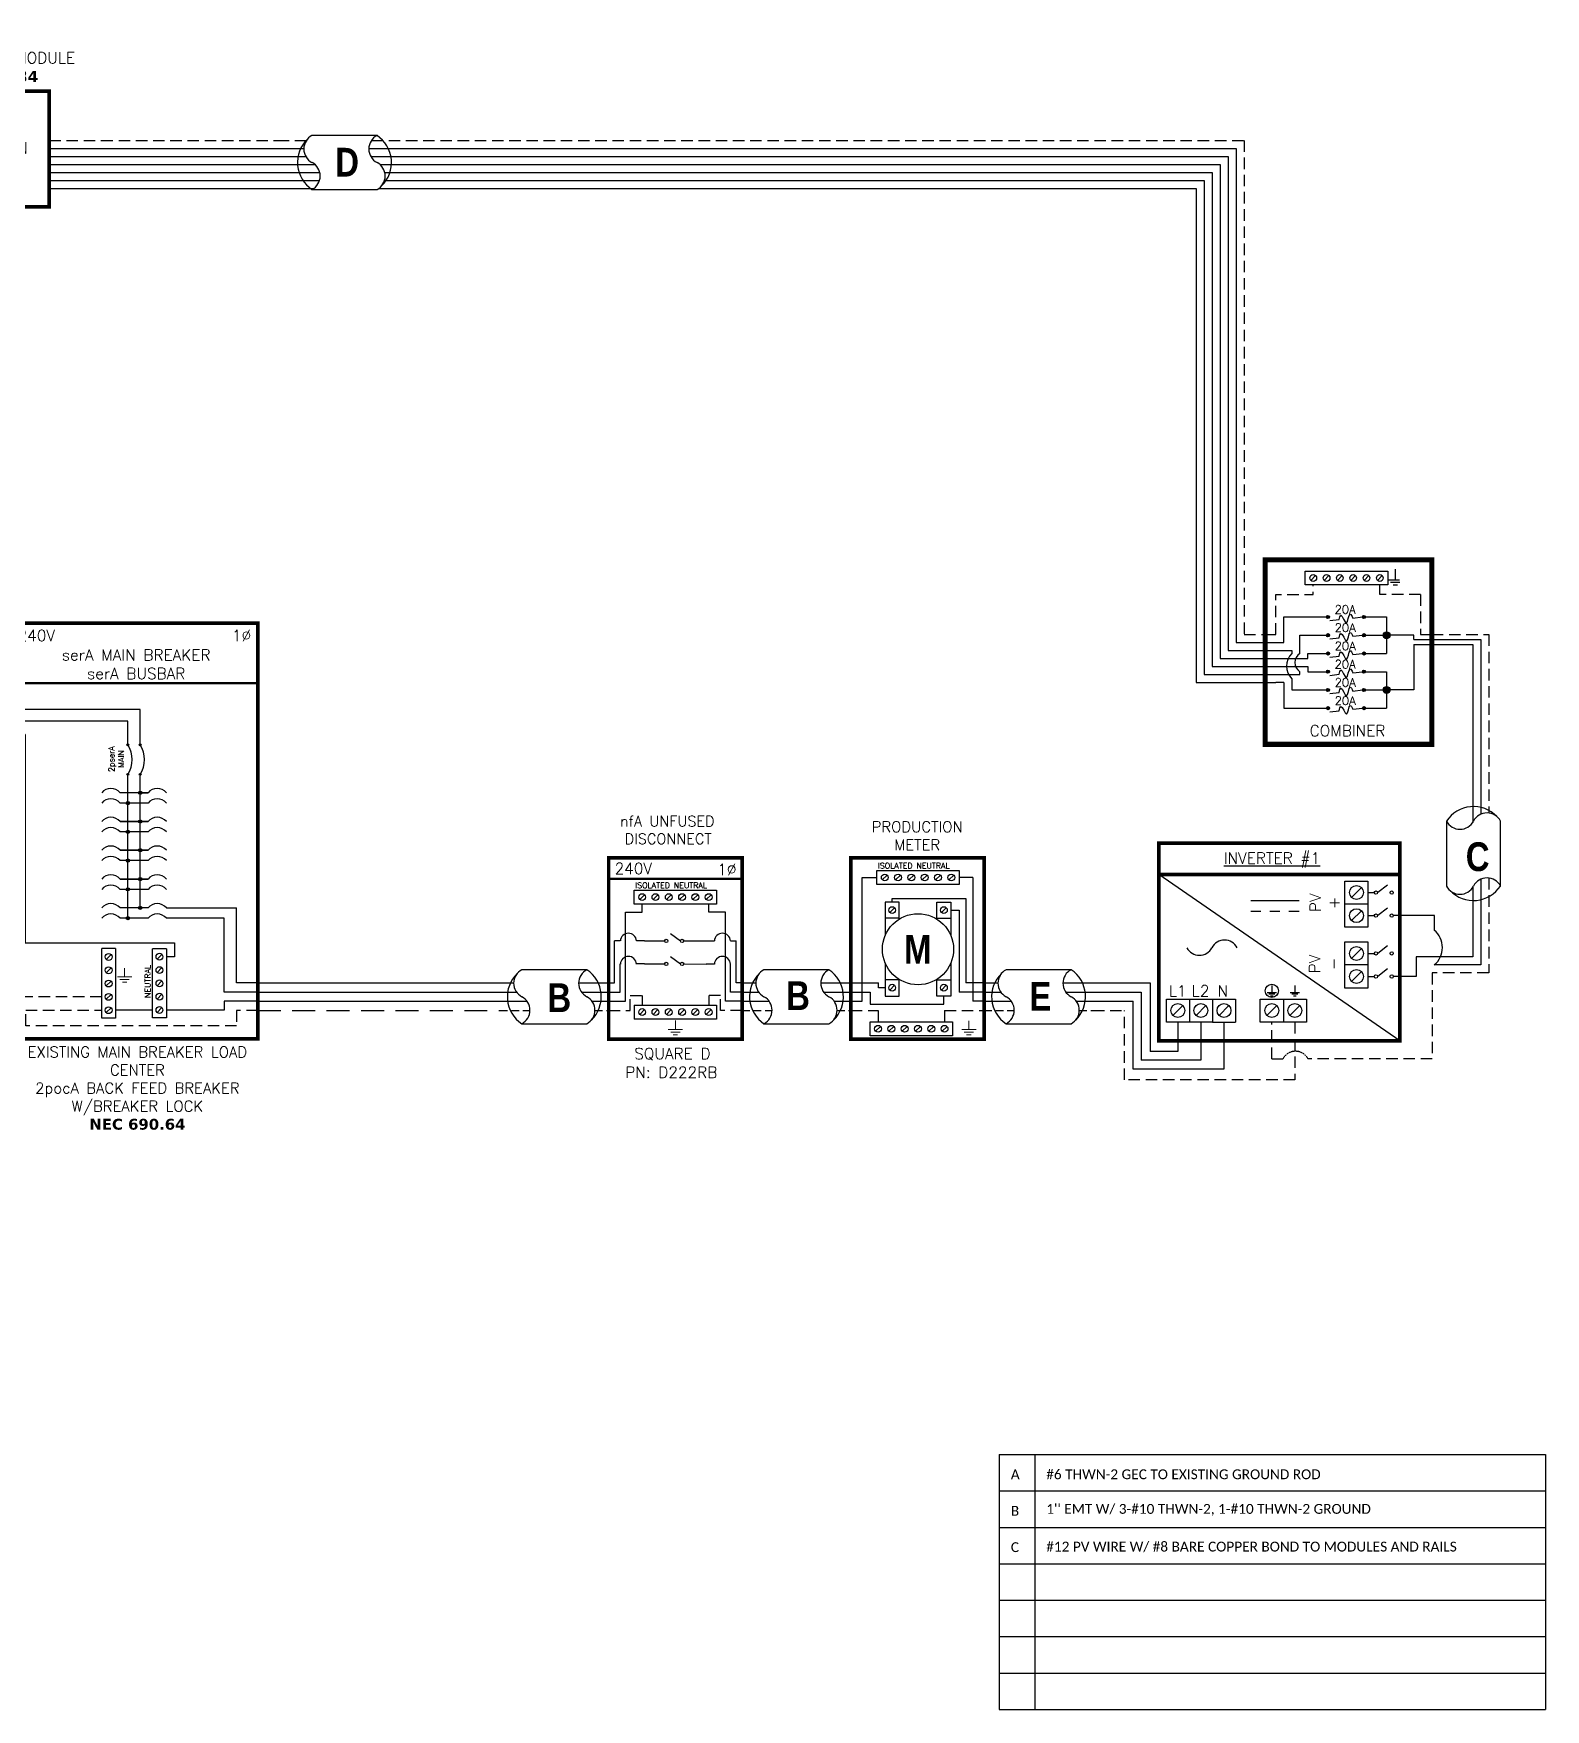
# Model space of a CAD drawing. Header units: feet. Extents: x 19665 to 20434, y 14556 to 15104.
# Drawn here: x 19940 to 20434, y 14556 to 15104 of the extents above; entities that cross this region are included whole.
import ezdxf

# ---------------------------------------------------------------- set-up
doc = ezdxf.new("R2010")
doc.units = ezdxf.units.FT
doc.header["$MEASUREMENT"] = 0
doc.linetypes.add('DASHED', pattern=[0.75, 0.5, -0.25])
doc.linetypes.add('HIDDEN', pattern=[0.375, 0.25, -0.125])
doc.layers.add('TEXT', color=7, linetype='Continuous')
doc.layers.add('Z - TITLEBLOCK TXT', color=7, linetype='Continuous')
doc.styles.add('ONE LINE TXT', font='techb___.ttf')
doc.styles.get("Standard").update_dxf_attribs({"font": 'simplex.shx'})

# ---------------------------------------------------------------- blocks, each defined once
blk = doc.blocks.new('3stringCombiner')
at = {"linetype": 'Continuous'}
h = blk.add_hatch(color=7, dxfattribs=at)
h.dxf.hatch_style = 1
edge = h.paths.add_edge_path()
edge.add_arc((20.51, 41.65), 0.513, 0, 360)
h = blk.add_hatch(color=7, dxfattribs=at)
h.dxf.hatch_style = 1
edge = h.paths.add_edge_path()
edge.add_arc((32.29, 41.65), 0.513, 0, 360)
h = blk.add_hatch(color=7, dxfattribs=at)
h.dxf.hatch_style = 1
edge = h.paths.add_edge_path()
edge.add_arc((20.51, 35.69), 0.513, 0, 360)
h = blk.add_hatch(color=7, dxfattribs=at)
h.dxf.hatch_style = 1
edge = h.paths.add_edge_path()
edge.add_arc((32.29, 35.69), 0.513, 0, 360)
h = blk.add_hatch(color=254, dxfattribs=at)
h.dxf.hatch_style = 1
edge = h.paths.add_edge_path()
edge.add_arc((39.7, 35.69), 1.11, 0, 360)
h = blk.add_hatch(color=7, dxfattribs=at)
h.dxf.hatch_style = 1
edge = h.paths.add_edge_path()
edge.add_arc((20.51, 29.73), 0.513, 0, 360)
h = blk.add_hatch(color=7, dxfattribs=at)
h.dxf.hatch_style = 1
edge = h.paths.add_edge_path()
edge.add_arc((32.29, 29.73), 0.513, 0, 360)
h = blk.add_hatch(color=253, dxfattribs=at)
h.dxf.hatch_style = 1
edge = h.paths.add_edge_path()
edge.add_arc((20.51, 23.77), 0.513, 0, 360)
h = blk.add_hatch(color=253, dxfattribs=at)
h.dxf.hatch_style = 1
edge = h.paths.add_edge_path()
edge.add_arc((32.29, 23.77), 0.513, 0, 360)
h = blk.add_hatch(color=253, dxfattribs=at)
h.dxf.hatch_style = 1
edge = h.paths.add_edge_path()
edge.add_arc((20.51, 17.8), 0.513, 0, 360)
h = blk.add_hatch(color=253, dxfattribs=at)
h.dxf.hatch_style = 1
edge = h.paths.add_edge_path()
edge.add_arc((32.29, 17.8), 0.513, 0, 360)
h = blk.add_hatch(color=254, dxfattribs=at)
h.dxf.hatch_style = 1
edge = h.paths.add_edge_path()
edge.add_arc((39.7, 17.8), 1.11, 0, 360)
h = blk.add_hatch(color=253, dxfattribs=at)
h.dxf.hatch_style = 1
edge = h.paths.add_edge_path()
edge.add_arc((20.51, 11.84), 0.513, 0, 360)
h = blk.add_hatch(color=253, dxfattribs=at)
h.dxf.hatch_style = 1
edge = h.paths.add_edge_path()
edge.add_arc((32.29, 11.84), 0.513, 0, 360)
at = {"color": 1, "linetype": 'Continuous'}
for p, q in [((13.11, 52.12), (13.11, 56.66)), ((13.11, 56.66), (40.06, 56.66)), ((40.06, 56.66), (40.06, 52.12)), ((40.06, 52.12), (13.11, 52.12)), ((21.11, 40.47), (24.21, 40.81)), ((28.68, 41.3), (31.78, 41.65)), ((21.12, 34.51), (24.22, 34.85)), ((28.69, 35.34), (31.79, 35.69)), ((21.12, 28.54), (24.22, 28.89)), ((28.69, 29.38), (31.79, 29.73)), ((21.11, 22.58), (24.21, 22.93)), ((28.68, 23.42), (31.78, 23.77)), ((21.12, 16.62), (24.22, 16.97)), ((28.69, 17.46), (31.79, 17.8)), ((21.12, 10.66), (24.22, 11.01)), ((28.69, 11.5), (31.79, 11.84))]:
    blk.add_line(p, q, dxfattribs=at)
at = {"color": 4, "linetype": 'Continuous'}
for p, q in [((16.49, 55.18), (14.92, 53.6)), ((20.84, 55.18), (19.27, 53.6)), ((25.19, 55.18), (23.62, 53.6)), ((29.54, 55.18), (27.97, 53.6)), ((33.89, 55.18), (32.32, 53.6)), ((38.25, 55.18), (36.67, 53.6))]:
    blk.add_line(p, q, dxfattribs=at)
at = {"color": 92, "linetype": 'HIDDEN', "ltscale": 15}
for p, q in [((37.46, 49.04), (37.46, 52.12)), ((50.81, 49.04), (37.46, 49.04)), ((50.81, 49.04), (50.81, 35.92)), ((0, 35.92), (3.44, 35.92)), ((50.81, 35.92), (54.46, 35.92))]:
    blk.add_line(p, q, dxfattribs=at)
at = {"color": 7, "linetype": 'Continuous'}
for p, q in [((0, 33.3), (3.44, 33.3)), ((48.55, 35.69), (39.7, 35.69)), ((48.55, 34.31), (48.55, 35.69)), ((48.55, 34.31), (54.46, 34.31)), ((0, 28.06), (3.43, 28.06)), ((0, 22.81), (3.44, 22.81))]:
    blk.add_line(p, q, dxfattribs=at)
at = {"color": 253, "linetype": 'Continuous'}
for p, q in [((0, 30.68), (3.44, 30.68)), ((48.55, 32.71), (48.55, 17.8)), ((48.55, 32.71), (54.46, 32.71)), ((0, 25.43), (3.44, 25.43)), ((0, 20.19), (3.44, 20.19)), ((6.06, 20.19), (6.06, 11.84)), ((48.55, 17.8), (39.7, 17.8)), ((6.06, 11.84), (13.92, 11.84))]:
    blk.add_line(p, q, dxfattribs=at)
at = {"lineweight": 50, "const_width": 1.71}
blk.add_lwpolyline([(54.46, 0), (0, 0), (0, 60.34), (54.46, 60.34)], close=True, dxfattribs=at)
blk.add_lwpolyline([(54.46, 0), (0, 0), (0, 60.34), (54.46, 60.34)], close=True, dxfattribs=at)
at = {"color": 92, "linetype": 'HIDDEN', "ltscale": 15, "flags": 128}
for points in [[(42.53, 57.24), (42.53, 53.74)], [(3.44, 35.92), (3.44, 49.04), (15.71, 49.04), (15.71, 52.12)], [(40.18, 53.74), (44.87, 53.74)], [(44.05, 52.87), (41, 52.87)], [(43.24, 52.01), (41.81, 52.01)]]:
    blk.add_lwpolyline(points, dxfattribs=at)
at = {"color": 7, "linetype": 'Continuous', "flags": 128}
for points in [[(3.44, 33.3), (6.06, 33.3), (6.06, 41.65), (13.92, 41.65)], [(13.92, 41.65), (20.51, 41.65)], [(32.29, 41.65), (39.7, 41.65)], [(39.7, 41.65), (39.7, 29.73)], [(11.3, 29.73), (11.3, 35.69), (13.92, 35.69)], [(13.92, 35.69), (20.51, 35.69)], [(13.92, 35.69), (20.51, 35.69)], [(32.29, 35.69), (39.7, 35.69)], [(3.43, 28.06), (13.92, 28.06), (13.92, 29.73)], [(13.92, 29.73), (20.51, 29.73)], [(13.92, 29.73), (20.51, 29.73)], [(32.29, 29.73), (39.7, 29.73)], [(3.44, 22.81), (11.3, 22.81), (11.3, 23.77)]]:
    blk.add_lwpolyline(points, dxfattribs=at)
at = {"color": 253, "linetype": 'Continuous', "flags": 128}
for points in [[(3.44, 30.68), (8.68, 30.68), (8.68, 29.73)], [(3.44, 25.43), (13.92, 25.43), (13.92, 23.77)], [(13.92, 23.77), (20.51, 23.77)], [(13.92, 23.77), (20.51, 23.77)], [(32.29, 23.77), (39.7, 23.77)], [(39.7, 23.77), (39.7, 11.84)], [(6.06, 20.19), (3.44, 20.19)], [(8.68, 21.46), (8.68, 17.8), (13.92, 17.8)], [(13.92, 17.8), (20.51, 17.8)], [(13.92, 17.8), (20.51, 17.8)], [(32.29, 17.8), (39.7, 17.8)], [(13.92, 11.84), (20.51, 11.84)], [(32.29, 11.84), (39.7, 11.84)]]:
    blk.add_lwpolyline(points, dxfattribs=at)
at = {"color": 4, "linetype": 'Continuous'}
for centre in [(15.71, 54.39), (20.06, 54.39), (24.41, 54.39), (28.76, 54.39), (33.11, 54.39), (37.46, 54.39)]:
    blk.add_circle(centre, 1.11, dxfattribs=at)
at = {"color": 7, "linetype": 'Continuous'}
for centre, radius in [((20.51, 41.65), 0.513), ((32.29, 41.65), 0.513), ((20.51, 35.69), 0.513), ((32.29, 35.69), 0.513), ((39.7, 35.69), 1.11), ((39.7, 35.69), 1.11), ((20.51, 29.73), 0.513), ((32.29, 29.73), 0.513), ((39.7, 17.8), 1.11), ((39.7, 17.8), 1.11)]:
    blk.add_circle(centre, radius, dxfattribs=at)
at = {"color": 253, "linetype": 'Continuous'}
for centre in [(20.51, 23.77), (32.29, 23.77), (20.51, 17.8), (32.29, 17.8), (20.51, 11.84), (32.29, 11.84)]:
    blk.add_circle(centre, 0.513, dxfattribs=at)
blk.add_arc((12.9, 25.59), 5.91, 135.6055, 224.3945, dxfattribs=at)
at = {"color": 7, "linetype": 'Continuous'}
blk.add_arc((13.34, 26.75), 3.61, 124.3567, 235.6433, dxfattribs=at)
at = {"color": 1, "linetype": 'Continuous'}
for points in [[(24.21, 40.81), (24.72, 42.21), (26.59, 39.72), (27.74, 42.55), (28.68, 41.3)], [(24.22, 34.85), (24.73, 36.25), (26.6, 33.76), (27.76, 36.59), (28.69, 35.34)], [(24.22, 28.89), (24.73, 30.29), (26.6, 27.8), (27.76, 30.63), (28.69, 29.38)], [(24.21, 22.93), (24.72, 24.33), (26.59, 21.84), (27.74, 24.67), (28.68, 23.42)], [(24.22, 16.97), (24.73, 18.37), (26.6, 15.87), (27.76, 18.71), (28.69, 17.46)], [(24.22, 11.01), (24.73, 12.41), (26.6, 9.91), (27.76, 12.75), (28.69, 11.5)]]:
    blk.add_spline(points, degree=3, dxfattribs=at)
for p in [(22.67, 42.72), (22.68, 36.76), (22.68, 30.8), (22.67, 24.83), (22.68, 18.87), (22.68, 12.91)]:
    blk.add_text('20A', height=2.778, dxfattribs=at).set_placement(p)
at = {"color": 1, "insert": (26.91, 4.5), "char_height": 3.658, "attachment_point": 5}
blk.add_mtext_dynamic_manual_height_columns('COMBINER', width=1.1897, gutter_width=7.17, heights=[0], dxfattribs=at)
blk = doc.blocks.new('*U13')
at = {"color": 7, "linetype": 'Continuous'}
for p, q in [((-7.14, 13.31), (-28.39, 13.31)), ((-28.39, -4.31), (-7.14, -4.31))]:
    blk.add_line(p, q, dxfattribs=at)
at = {"color": 7}
for p, q in [((-35.53, 9), (-31.05, 9)), ((-9.81, 9), (0, 9))]:
    blk.add_line(p, q, dxfattribs=at)
at = {"color": 10}
for p, q in [((-35.53, 6), (-30.11, 6)), ((-8.87, 6), (0, 6))]:
    blk.add_line(p, q, dxfattribs=at)
at = {"color": 253}
for p, q in [((-35.53, 3), (-26.66, 3)), ((-5.41, 3), (0, 3))]:
    blk.add_line(p, q, dxfattribs=at)
at = {"color": 92, "linetype": 'HIDDEN', "ltscale": 10}
for p, q in [((-4.48, 0), (0, 0)), ((-35.53, 0), (-25.72, 0))]:
    blk.add_line(p, q, dxfattribs=at)
at = {"color": 7, "linetype": 'Continuous'}
for centre, start, end in [((-22.54, 4.5), 133.9732, 236.4265), ((-12.99, 4.5), 313.9732, 56.4265)]:
    blk.add_arc(centre, 10.58, start, end, dxfattribs=at)
at = {"linetype": 'Continuous'}
for centre, start, end in [((-26.08, 8.91), 117.6639, 242.3361), ((-4.83, 8.91), 117.6639, 242.3361), ((-30.7, 0.09), 297.6639, 62.3361), ((-9.45, 0.09), 297.6639, 62.3361)]:
    blk.add_arc(centre, 4.98, start, end, dxfattribs=at)
blk = doc.blocks.new('*U21')
at = {"color": 7}
blk.add_line((-79.14, 9), (0, 9), dxfattribs=at)
at = {"color": 10}
blk.add_line((-79.14, 6), (0, 6), dxfattribs=at)
at = {"color": 253}
blk.add_line((-79.14, 3), (0, 3), dxfattribs=at)
at = {"color": 92, "linetype": 'DASHED', "ltscale": 15}
blk.add_line((-79.14, 0), (0, 0), dxfattribs=at)
blk = doc.blocks.new('breakerPanel')
at = {"linetype": 'Continuous'}
h = blk.add_hatch(color=1, dxfattribs=at)
h.dxf.hatch_style = 1
edge = h.paths.add_edge_path()
edge.add_arc((-42.47, 86.8), 0.291, 0, 360)
h = blk.add_hatch(color=1, dxfattribs=at)
h.dxf.hatch_style = 1
edge = h.paths.add_edge_path()
edge.add_arc((-38.44, 86.8), 0.291, 0, 360)
h = blk.add_hatch(color=1, dxfattribs=at)
h.dxf.hatch_style = 1
edge = h.paths.add_edge_path()
edge.add_arc((-42.47, 77.16), 0.291, 0, 360)
h = blk.add_hatch(color=1, dxfattribs=at)
h.dxf.hatch_style = 1
edge = h.paths.add_edge_path()
edge.add_arc((-38.44, 77.16), 0.291, 0, 360)
h = blk.add_hatch(color=1, dxfattribs=at)
h.dxf.hatch_style = 1
edge = h.paths.add_edge_path()
edge.add_arc((-38.44, 71.16), 0.528, 0, 360)
h = blk.add_hatch(color=1, dxfattribs=at)
h.dxf.hatch_style = 1
edge = h.paths.add_edge_path()
edge.add_arc((-42.47, 67.78), 0.528, 0, 360)
h = blk.add_hatch(color=1, dxfattribs=at)
h.dxf.hatch_style = 1
edge = h.paths.add_edge_path()
edge.add_arc((-38.44, 61.76), 0.528, 0, 360)
h = blk.add_hatch(color=1, dxfattribs=at)
h.dxf.hatch_style = 1
edge = h.paths.add_edge_path()
edge.add_arc((-42.47, 58.38), 0.528, 0, 360)
h = blk.add_hatch(color=1, dxfattribs=at)
h.dxf.hatch_style = 1
edge = h.paths.add_edge_path()
edge.add_arc((-42.47, 48.98), 0.528, 0, 360)
h = blk.add_hatch(color=1, dxfattribs=at)
h.dxf.hatch_style = 1
edge = h.paths.add_edge_path()
edge.add_arc((-38.44, 52.36), 0.528, 0, 360)
h = blk.add_hatch(color=1, dxfattribs=at)
h.dxf.hatch_style = 1
edge = h.paths.add_edge_path()
edge.add_arc((-42.47, 39.58), 0.528, 0, 360)
h = blk.add_hatch(color=1, dxfattribs=at)
h.dxf.hatch_style = 1
edge = h.paths.add_edge_path()
edge.add_arc((-38.44, 42.95), 0.528, 0, 360)
h = blk.add_hatch(color=1, dxfattribs=at)
h.dxf.hatch_style = 1
edge = h.paths.add_edge_path()
edge.add_arc((-38.44, 33.55), 0.528, 0, 360)
h = blk.add_hatch(color=1, dxfattribs=at)
h.dxf.hatch_style = 1
edge = h.paths.add_edge_path()
edge.add_arc((-42.47, 30.17), 0.528, 0, 360)
at = {"color": 155, "true_color": 0x647190}
blk.add_line((-80.92, 126.59), (0, 126.59), dxfattribs=at)
at = {"color": 253, "linetype": 'Continuous'}
for p, q in [((-100.73, 90.2), (-100.73, 109.7)), ((-76.04, 90.2), (-100.73, 90.2)), ((-76.04, 90.2), (-76.04, 22.16)), ((-76.04, 22.16), (-27.25, 22.16)), ((-27.25, 22.16), (-27.25, 17.57)), ((-27.25, 17.57), (-29.89, 17.57)), ((-11.01, 0.16), (-29.89, 0.16)), ((0, 3), (-11.01, 3)), ((-11.01, 3), (-11.01, 0.16))]:
    blk.add_line(p, q, dxfattribs=at)
at = {"color": 10, "linetype": 'Continuous'}
for p, q in [((-94.24, 94.51), (-94.24, 109.7)), ((-42.47, 94.51), (-94.24, 94.51)), ((-42.47, 87.09), (-42.47, 94.51)), ((-42.47, 30.17), (-42.47, 76.87)), ((-35.88, 67.78), (-45.04, 67.78)), ((-35.88, 58.38), (-45.04, 58.38)), ((-35.88, 48.98), (-45.04, 48.98)), ((-35.88, 39.58), (-45.04, 39.58)), ((-35.88, 30.17), (-45.04, 30.17)), ((-10.98, 30.17), (-29.89, 30.17)), ((-10.98, 6), (-10.98, 30.17)), ((0, 6), (-10.98, 6))]:
    blk.add_line(p, q, dxfattribs=at)
at = {"color": 7, "linetype": 'Continuous'}
for p, q in [((-87.75, 98.34), (-87.75, 109.7)), ((-38.44, 98.34), (-87.75, 98.34)), ((-38.44, 87.09), (-38.44, 98.34)), ((-38.44, 61.76), (-38.44, 76.87)), ((-35.88, 71.16), (-45.04, 71.16)), ((-38.44, 71.16), (-35.88, 71.16)), ((-45.04, 61.76), (-35.88, 61.76)), ((-35.88, 61.76), (-45.04, 61.76)), ((-38.44, 52.36), (-38.44, 61.76)), ((-45.04, 52.36), (-35.88, 52.36)), ((-35.88, 52.36), (-45.04, 52.36)), ((-38.44, 42.95), (-38.44, 52.36)), ((-45.04, 42.95), (-35.88, 42.95)), ((-35.88, 42.95), (-45.04, 42.95)), ((-38.44, 33.55), (-38.44, 42.95)), ((-35.88, 33.55), (-45.04, 33.55)), ((-6.96, 9), (-6.96, 33.55))]:
    blk.add_line(p, q, dxfattribs=at)
at = {"lineweight": 50}
blk.add_line((-80.92, 106.95), (0, 106.95), dxfattribs=at)
at = {"color": 7}
for p, q in [((-29.89, 33.55), (-6.96, 33.55)), ((0, 9), (-6.96, 9))]:
    blk.add_line(p, q, dxfattribs=at)
at = {"color": 1, "linetype": 'Continuous'}
for p, q in [((-51.03, -2.51), (-51.03, 20.23)), ((-46.49, 20.23), (-51.03, 20.23)), ((-46.49, 20.23), (-46.49, -2.51)), ((-34.43, -2.43), (-34.43, 20.16)), ((-29.89, 20.16), (-34.43, 20.16)), ((-29.89, 20.16), (-29.89, -2.43)), ((-46.49, -2.51), (-51.03, -2.51)), ((-29.89, -2.43), (-34.43, -2.43))]:
    blk.add_line(p, q, dxfattribs=at)
at = {"color": 4, "linetype": 'Continuous'}
for p, q in [((-47.97, 18.28), (-49.55, 16.71)), ((-31.37, 18.35), (-32.94, 16.78)), ((-47.97, 13.93), (-49.55, 12.36)), ((-31.37, 14), (-32.94, 12.43)), ((-47.97, 9.58), (-49.55, 8.01)), ((-31.37, 9.65), (-32.94, 8.08)), ((-47.97, 5.23), (-49.55, 3.66)), ((-47.97, 0.88), (-49.55, -0.69)), ((-31.37, 5.3), (-32.94, 3.73)), ((-31.37, 0.95), (-32.94, -0.62))]:
    blk.add_line(p, q, dxfattribs=at)
at = {"color": 92, "linetype": 'HIDDEN', "ltscale": 15}
for p, q in [((-51.03, 4.44), (-106.89, 4.44)), ((-106.89, 4.44), (-106.89, -4.87)), ((-75.84, -4.96), (-75.84, 0.09)), ((-75.84, 0.09), (-51.03, 0.09)), ((0, 0), (-6.96, 0)), ((-6.96, -4.96), (-75.84, -4.96)), ((-6.96, 0), (-6.96, -4.96)), ((-106.89, -15.1), (-106.89, -24.84))]:
    blk.add_line(p, q, dxfattribs=at)
at = {"color": 92, "linetype": 'Continuous', "ltscale": 15}
blk.add_line((-34.43, 0.09), (-46.49, 0.09), dxfattribs=at)
at = {"lineweight": 50, "const_width": 1.19}
for points in [[(-103.67, 109.7), (-103.67, 126.59), (-84.82, 126.59), (-84.82, 109.7)], [(-80.92, -9.3), (-80.92, 126.59), (0, 126.59), (0, -9.3)]]:
    blk.add_lwpolyline(points, close=True, dxfattribs=at)
at = {"color": 92, "linetype": 'Continuous', "lineweight": 5, "ltscale": 0.05, "flags": 128}
for points in [[(-45.88, 10.97), (-41.2, 10.97)], [(-43.54, 13.81), (-43.54, 10.97)], [(-42.01, 10.1), (-45.07, 10.1)], [(-42.82, 9.23), (-44.25, 9.23)]]:
    blk.add_lwpolyline(points, dxfattribs=at)
at = {"color": 92, "linetype": 'Continuous', "ltscale": 4, "flags": 128}
for points in [[(-115.37, -24.84), (-98.41, -24.84)], [(-101.35, -27.98), (-112.43, -27.98)], [(-104.29, -31.12), (-109.49, -31.12)]]:
    blk.add_lwpolyline(points, dxfattribs=at)
at = {"linetype": 'Continuous'}
blk.add_circle((-94.24, 118.15), 7.15, dxfattribs=at)
at = {"color": 1, "linetype": 'Continuous'}
for centre, radius in [((-42.47, 86.8), 0.291), ((-38.44, 86.8), 0.291), ((-42.47, 77.16), 0.291), ((-38.44, 77.16), 0.291), ((-38.44, 71.16), 0.528), ((-42.47, 67.78), 0.528), ((-38.44, 61.76), 0.528), ((-42.47, 58.38), 0.528), ((-42.47, 48.98), 0.528), ((-38.44, 52.36), 0.528), ((-42.47, 39.58), 0.528), ((-38.44, 42.95), 0.528), ((-38.44, 33.55), 0.528), ((-42.47, 30.17), 0.528)]:
    blk.add_circle(centre, radius, dxfattribs=at)
at = {"color": 4, "linetype": 'Continuous'}
for centre in [(-48.76, 17.49), (-32.16, 17.57), (-48.76, 13.14), (-32.16, 13.21), (-48.76, 8.79), (-48.76, 4.44), (-32.16, 8.86), (-32.16, 4.51), (-48.76, 0.09), (-32.16, 0.16)]:
    blk.add_circle(centre, 1.11, dxfattribs=at)
at = {"color": 7, "linetype": 'Continuous'}
blk.add_circle((-106.89, -9.99), 5.11, dxfattribs=at)
at = {"color": 1, "linetype": 'Continuous'}
for centre, radius, start, end in [((-50.14, 81.98), 9.06, 327.8708, 32.1292), ((-46.11, 81.98), 9.06, 327.8708, 32.1292), ((-48.03, 68.62), 3.93, 40.3392, 139.6608), ((-32.88, 68.62), 3.93, 40.3392, 139.6608), ((-48.03, 65.24), 3.93, 40.3392, 139.6608), ((-32.88, 65.24), 3.93, 40.3392, 139.6608), ((-48.03, 59.21), 3.93, 40.3392, 139.6608), ((-32.88, 59.21), 3.93, 40.3392, 139.6608), ((-48.03, 55.84), 3.93, 40.3392, 139.6608), ((-32.88, 55.84), 3.93, 40.3392, 139.6608), ((-48.03, 49.81), 3.93, 40.3392, 139.6608), ((-48.03, 46.43), 3.93, 40.3392, 139.6608), ((-32.88, 49.81), 3.93, 40.3392, 139.6608), ((-32.88, 46.43), 3.93, 40.3392, 139.6608), ((-48.03, 40.41), 3.93, 40.3392, 139.6608), ((-32.88, 40.41), 3.93, 40.3392, 139.6608), ((-48.03, 37.03), 3.93, 40.3392, 139.6608), ((-32.88, 37.03), 3.93, 40.3392, 139.6608), ((-48.03, 31.01), 3.93, 40.3392, 139.6608), ((-32.88, 31.01), 3.93, 40.3392, 139.6608), ((-48.03, 27.63), 3.93, 40.3392, 139.6608), ((-32.88, 27.63), 3.93, 40.3392, 139.6608)]:
    blk.add_arc(centre, radius, start, end, dxfattribs=at)
at = {"color": 253, "linetype": 'Continuous', "style": 'ONE LINE TXT'}
blk.add_text('M', height=9.38, dxfattribs=at).set_placement((-98.8, 113.43))
at = {"color": 4, "linetype": 'Continuous'}
blk.add_text('NEUTRAL', height=1.874, rotation=90, dxfattribs=at).set_placement((-35.08, 4.08))
at = {"color": 1, "attachment_point": 5}
for s, width, gutter_width, heights, insert, char_height in [('EXISTING\\P120/240V UTILITY METER', 0.0523, 7.17, [0], (-118.95, 118.48), 3.5433), ('240V', 0.1481, 0.75, [0], (-72.39, 122.54), 3.658), ('1∅', 0.1481, 0.75, [0], (-5.31, 122.54), 3.658), ('serA MAIN BREAKER\\PserA BUSBAR', 72.4998, 0.75, [0], (-39.75, 113.14), 3.6576), ('EXISTING MAIN BREAKER LOAD CENTER\\P2pocA BACK FEED BREAKER W/BREAKER LOCK\\P{\\fVerdana|b1|i0|c0|p34;NEC 690.64}', 79.2627, 97.94, [154.49], (-39.35, -25.39), 3.5433)]:
    blk.add_mtext_dynamic_manual_height_columns(s, width=width, gutter_width=gutter_width, heights=heights, dxfattribs=dict(at, insert=insert, char_height=char_height))
at = {"color": 4, "linetype": 'Continuous', "insert": (-46.25, 82.15), "char_height": 1.874, "attachment_point": 5, "rotation": 90}
blk.add_mtext_dynamic_manual_height_columns('2pserA\\PMAIN', width=0.1481, gutter_width=0.75, heights=[0], dxfattribs=at)
at = {"color": 1, "linetype": 'Continuous', "insert": (-110.08, -3.93), "char_height": 9.3833, "attachment_point": 1, "style": 'ONE LINE TXT'}
blk.add_mtext_dynamic_manual_height_columns('{\\W1;\\C256;a}', width=0.1385, gutter_width=2.13, heights=[0], dxfattribs=at)
blk = doc.blocks.new('*U17')
at = {"color": 7}
blk.add_blockref('breakerPanel', (0, 0), dxfattribs=at)
blk = doc.blocks.new('*T26')
at = {"linetype": 'ByBlock', "lineweight": -2, "transparency": 16777216}
for p, q in [((0, 0), (178.52, 0)), ((0, 0), (0, -83.27)), ((11.58, 0), (11.58, -83.27)), ((178.52, 0), (178.52, -83.27)), ((0, -11.84), (178.52, -11.84)), ((0, -23.75), (178.52, -23.75)), ((0, -35.65), (178.52, -35.65)), ((0, -47.56), (178.52, -47.56)), ((0, -59.46), (178.52, -59.46)), ((0, -71.37), (178.52, -71.37)), ((0, -83.27), (178.52, -83.27))]:
    blk.add_line(p, q, dxfattribs=at)
at = {"color": 0, "linetype": 'Continuous', "transparency": 16777216, "char_height": 3.2119, "attachment_point": 7}
for s, insert, width in [('{\\fCalibri|b0|i0|c0;A', (3.78, -8.06), 4.025), ('{\\fCalibri|b0|i0|c0;#6 THWN-2 GEC TO EXISTING GROUND ROD', (15.36, -8.06), 159.3801), ("{\\fCalibri|b0|i0|c0;1'' EMT W/ 3-#10 THWN-2, 1-#10 THWN-2 GROUND", (15.36, -19.97), 159.3801), ('{\\fCalibri|b0|i0|c0;B', (3.78, -19.97), 4.025), ('{\\fCalibri|b0|i0|c0;C', (3.78, -31.87), 4.025), ('{\\fCalibri|b0|i0|c0;#12 PV WIRE W/ #8 BARE COPPER BOND TO MODULES AND RAILS', (15.36, -31.87), 159.3801), ('{\\fCalibri|b0|i0|c0;', (3.78, -43.78), 4.025), ('{\\fCalibri|b0|i0|c0;', (15.36, -43.78), 159.3801), ('{\\fCalibri|b0|i0|c0;', (3.78, -55.68), 4.025), ('{\\fCalibri|b0|i0|c0;', (15.36, -55.68), 159.3801), ('{\\fCalibri|b0|i0|c0;', (3.78, -67.59), 4.025), ('{\\fCalibri|b0|i0|c0;', (15.36, -67.59), 159.3801), ('{\\fCalibri|b0|i0|c0;', (3.78, -79.5), 4.025), ('{\\fCalibri|b0|i0|c0;', (15.36, -79.5), 159.3801)]:
    blk.add_mtext(s, dxfattribs=dict(at, insert=insert, width=width))
blk = doc.blocks.new('8x8box')
at = {"lineweight": 50, "const_width": 1.19}
blk.add_lwpolyline([(37.78, 0), (0, 0), (0, 37.78), (37.78, 37.78)], close=True, dxfattribs=at)
at = {"color": 1, "char_height": 3.6576, "attachment_point": 5}
for s, width, insert in [(' \\PMOUNTED \\PUNDER SOLAR MODULE\\P{\\fVerdana|b1|i0|c0|p34;NEC 690.34}', 73.0127, (18.01, 51.7)), ('8"x8"  JUNCTION BOX ', 0.4767, (19.03, 19.26))]:
    blk.add_mtext_dynamic_manual_height_columns(s, width=width, gutter_width=7.17, heights=[0], dxfattribs=dict(at, insert=insert))
blk = doc.blocks.new('unfusedDisconnect')
at = {"lineweight": 50}
blk.add_line((-43.61, 43.06), (0, 43.06), dxfattribs=at)
at = {"color": 1, "linetype": 'Continuous'}
for p, q in [((-35.27, 34.78), (-35.27, 39.32)), ((-35.27, 39.32), (-8.32, 39.32)), ((-8.32, 39.32), (-8.32, 34.78)), ((-8.32, 34.78), (-35.27, 34.78)), ((-31.89, 22.73), (-25.32, 22.73)), ((-23.43, 25.18), (-20.16, 22.74)), ((-19.08, 22.73), (-11.7, 22.73)), ((-23.43, 17.65), (-20.16, 15.2)), ((-31.89, 15.2), (-25.32, 15.2)), ((-19.08, 15.2), (-11.7, 15.19)), ((-35.27, 1.76), (-8.32, 1.76)), ((-35.27, 1.76), (-35.27, -2.78)), ((-8.32, 1.76), (-8.32, -2.78)), ((-8.32, -2.78), (-35.27, -2.78))]:
    blk.add_line(p, q, dxfattribs=at)
at = {"color": 4, "linetype": 'Continuous'}
for p, q in [((-31.89, 37.83), (-33.46, 36.26)), ((-27.53, 37.83), (-29.11, 36.26)), ((-23.18, 37.83), (-24.76, 36.26)), ((-18.83, 37.83), (-20.41, 36.26)), ((-14.48, 37.83), (-16.06, 36.26)), ((-10.13, 37.83), (-11.7, 36.26)), ((-31.89, 0.28), (-33.46, -1.3)), ((-27.53, 0.28), (-29.11, -1.3)), ((-23.18, 0.28), (-24.76, -1.3)), ((-18.83, 0.28), (-20.41, -1.3)), ((-14.48, 0.28), (-16.06, -1.3)), ((-10.13, 0.28), (-11.7, -1.3))]:
    blk.add_line(p, q, dxfattribs=at)
at = {"color": 253, "linetype": 'Continuous'}
for p, q in [((-32.67, 32.17), (-32.67, 34.78)), ((-10.92, 32.17), (-10.92, 34.78)), ((-38.16, 3), (-38.16, 32.17)), ((-38.16, 32.17), (-32.67, 32.17)), ((-5.43, 32.17), (-10.92, 32.17)), ((-5.43, 3), (-5.43, 32.17)), ((-43.61, 3), (-38.16, 3)), ((0, 3), (-5.43, 3))]:
    blk.add_line(p, q, dxfattribs=at)
at = {"color": 7, "linetype": 'Continuous'}
for p, q in [((-41.66, 9), (-41.66, 22.73)), ((-39.8, 22.73), (-41.66, 22.73)), ((-31.89, 22.73), (-34.52, 22.73)), ((-11.7, 22.73), (-9.07, 22.73)), ((-3.79, 22.73), (-1.93, 22.73)), ((-1.93, 9), (-1.93, 22.73))]:
    blk.add_line(p, q, dxfattribs=at)
at = {"color": 10, "linetype": 'Continuous'}
for p, q in [((-39.8, 6), (-39.8, 15.2)), ((-31.89, 15.2), (-34.52, 15.2)), ((-11.7, 15.2), (-9.07, 15.2)), ((-3.79, 6), (-3.79, 15.2)), ((-43.61, 6), (-39.8, 6)), ((0, 6), (-3.79, 6))]:
    blk.add_line(p, q, dxfattribs=at)
at = {"color": 7}
for p, q in [((-43.61, 9), (-41.66, 9)), ((0, 9), (-1.93, 9))]:
    blk.add_line(p, q, dxfattribs=at)
at = {"color": 92, "linetype": 'HIDDEN', "ltscale": 15}
for p, q in [((-43.61, 0), (-36.58, 0)), ((-36.58, 0), (-36.58, 4.9)), ((-36.58, 4.9), (-32.67, 4.9)), ((-32.67, 4.9), (-32.67, 1.76)), ((-7.01, 4.9), (-10.92, 4.9)), ((-10.92, 4.9), (-10.92, 1.76)), ((-7.01, 0), (-7.01, 4.9)), ((0, 0), (-7.01, 0))]:
    blk.add_line(p, q, dxfattribs=at)
at = {"lineweight": 50, "const_width": 1.19}
blk.add_lwpolyline([(-43.61, -9.34), (-43.61, 49.84), (0, 49.84), (0, -9.34)], close=True, dxfattribs=at)
at = {"color": 92, "linetype": 'Continuous', "lineweight": 5, "ltscale": 0.05, "flags": 128}
for points in [[(-21.8, -3.32), (-21.8, -6.17)], [(-24.14, -6.17), (-19.45, -6.17)], [(-20.27, -7.03), (-23.32, -7.03)], [(-21.08, -7.9), (-22.51, -7.9)]]:
    blk.add_lwpolyline(points, dxfattribs=at)
at = {"color": 4, "linetype": 'Continuous'}
for centre in [(-32.67, 37.05), (-28.32, 37.05), (-23.97, 37.05), (-19.62, 37.05), (-15.27, 37.05), (-10.92, 37.05), (-32.67, -0.51), (-28.32, -0.51), (-23.97, -0.51), (-19.62, -0.51), (-15.27, -0.51), (-10.92, -0.51)]:
    blk.add_circle(centre, 1.11, dxfattribs=at)
at = {"color": 1, "linetype": 'Continuous'}
for centre in [(-24.78, 22.73), (-19.62, 22.73), (-24.78, 15.2), (-19.62, 15.2)]:
    blk.add_circle(centre, 0.541, dxfattribs=at)
at = {"color": 7, "linetype": 'Continuous'}
for centre in [(-37.16, 22.58), (-6.43, 22.58)]:
    blk.add_arc(centre, 2.64, 3.2819, 176.7181, dxfattribs=at)
at = {"color": 10, "linetype": 'Continuous'}
for centre in [(-37.16, 15.04), (-6.43, 15.04)]:
    blk.add_arc(centre, 2.64, 3.2819, 176.7181, dxfattribs=at)
at = {"color": 4, "linetype": 'Continuous'}
blk.add_text('ISOLATED NEUTRAL', height=1.8743, dxfattribs=at).set_placement((-34.91, 39.97))
at = {"color": 1}
for s, width, gutter_width, heights, insert, char_height, attachment_point in [('\\A1;\\pi15.271;nfA UNFUSED \\P\\pi16.834;DISCONNECT', 64.922, 0, [11.89], (-55.21, 63.58), 3.4544, 1), ('240V', 0.1481, 0.75, [0], (-35.55, 46.4), 3.658, 5), ('1∅', 0.1481, 0.75, [0], (-4.98, 46.1), 3.658, 5), ('\\A1;\\pi11.999,t30.287;SQUARE D\\P\\pi9.0377,t27.326;PN: D222RB', 51.6906, 0.203, [45.94], (-47.25, -12.27), 3.6576, 1)]:
    blk.add_mtext_dynamic_manual_height_columns(s, width=width, gutter_width=gutter_width, heights=heights, dxfattribs=dict(at, insert=insert, char_height=char_height, attachment_point=attachment_point))
blk = doc.blocks.new('*U22')
at = {"color": 7}
for name, p in [('unfusedDisconnect', (0, 0)), ('*U13', (-43.61, 0))]:
    blk.add_blockref(name, p, dxfattribs=at)
at = {"layer": 'Z - TITLEBLOCK TXT', "color": 1, "linetype": 'Continuous', "insert": (-63.63, 8.88), "char_height": 9.3833, "attachment_point": 1, "style": 'ONE LINE TXT'}
blk.add_mtext_dynamic_manual_height_columns('{\\W1;\\C256;B}', width=0.1385, gutter_width=2.13, heights=[0], dxfattribs=at)
blk = doc.blocks.new('productionMeter')
at = {"color": 1, "linetype": 'Continuous'}
for p, q in [((-35.13, 41.18), (-35.13, 45.72)), ((-35.13, 45.72), (-8.18, 45.72)), ((-8.18, 45.72), (-8.18, 41.18)), ((-8.18, 41.18), (-35.13, 41.18)), ((-32.38, 35.4), (-32.38, 24.5)), ((-27.84, 35.4), (-32.38, 35.4)), ((-27.84, 29.86), (-27.84, 35.4)), ((-15.47, 29.86), (-15.47, 35.4)), ((-15.47, 35.4), (-10.93, 35.4)), ((-10.93, 35.4), (-10.93, 24.5)), ((-27.84, 30.21), (-32.38, 30.21)), ((-15.47, 30.21), (-10.93, 30.21)), ((-32.38, 15.55), (-32.38, 4.64)), ((-10.93, 15.55), (-10.93, 4.64)), ((-27.84, 10.04), (-32.38, 10.04)), ((-27.84, 4.64), (-27.84, 10.18)), ((-15.47, 4.64), (-15.47, 10.18)), ((-15.47, 10.04), (-10.93, 10.04)), ((-32.38, 4.64), (-27.84, 4.64)), ((-10.93, 4.64), (-15.47, 4.64)), ((-37.32, -8.24), (-37.32, -3.7)), ((-37.32, -3.7), (-10.37, -3.7)), ((-10.37, -3.7), (-10.37, -8.24)), ((-10.37, -8.24), (-37.32, -8.24))]:
    blk.add_line(p, q, dxfattribs=at)
at = {"color": 4, "linetype": 'Continuous'}
for p, q in [((-31.74, 44.23), (-33.32, 42.66)), ((-27.39, 44.23), (-28.97, 42.66)), ((-23.04, 44.23), (-24.62, 42.66)), ((-18.69, 44.23), (-20.26, 42.66)), ((-14.34, 44.23), (-15.91, 42.66)), ((-9.99, 44.23), (-11.56, 42.66)), ((-29.33, 33.59), (-30.9, 32.02)), ((-12.41, 33.59), (-13.98, 32.02)), ((-29.33, 8.23), (-30.9, 6.66)), ((-12.41, 8.23), (-13.98, 6.66)), ((-33.93, -5.19), (-35.51, -6.76)), ((-29.58, -5.19), (-31.15, -6.76)), ((-25.23, -5.19), (-26.8, -6.76)), ((-20.88, -5.19), (-22.45, -6.76)), ((-16.53, -5.19), (-18.1, -6.76)), ((-12.18, -5.19), (-13.75, -6.76))]:
    blk.add_line(p, q, dxfattribs=at)
at = {"color": 253, "linetype": 'Continuous'}
for p, q in [((-39.9, 3), (-39.9, 43.45)), ((-39.9, 43.45), (-35.13, 43.45)), ((-3.71, 43.45), (-8.18, 43.45)), ((-3.71, 43.45), (-3.71, 3)), ((-43.61, 3), (-39.9, 3)), ((0, 3), (-3.71, 3))]:
    blk.add_line(p, q, dxfattribs=at)
at = {"color": 7}
for p, q in [((-30.11, 35.4), (-30.11, 36.59)), ((-30.11, 36.59), (-5.98, 36.59)), ((-5.98, 36.59), (-5.98, 9)), ((-43.61, 9), (-34.54, 9)), ((-34.54, 7.44), (-34.54, 9)), ((-32.38, 7.44), (-34.54, 7.44)), ((0, 9), (-5.98, 9))]:
    blk.add_line(p, q, dxfattribs=at)
at = {"color": 10, "linetype": 'Continuous'}
for p, q in [((-10.93, 32.81), (-8.25, 32.81)), ((-8.25, 32.81), (-8.25, 6)), ((-43.61, 6), (-37.24, 6)), ((-37.24, 6), (-37.24, 2.05)), ((0, 6), (-8.25, 6)), ((-37.24, 2.05), (-13.2, 2.05)), ((-13.2, 2.05), (-13.2, 4.64))]:
    blk.add_line(p, q, dxfattribs=at)
at = {"color": 92, "linetype": 'HIDDEN', "ltscale": 15}
for p, q in [((-43.61, 0), (-34.72, 0)), ((-12.97, 0), (-12.97, -3.7)), ((-12.97, 0), (0, 0)), ((-34.72, 0), (-34.72, -3.7))]:
    blk.add_line(p, q, dxfattribs=at)
at = {"lineweight": 50, "const_width": 1.19}
blk.add_lwpolyline([(-43.61, -9.34), (-43.61, 49.84), (0, 49.84), (0, -9.34)], close=True, dxfattribs=at)
at = {"color": 92, "linetype": 'Continuous', "lineweight": 5, "ltscale": 0.05, "flags": 128}
for points in [[(-5.04, -3.33), (-5.04, -6.18)], [(-2.7, -6.18), (-7.38, -6.18)], [(-6.57, -7.05), (-3.51, -7.05)], [(-5.76, -7.91), (-4.32, -7.91)]]:
    blk.add_lwpolyline(points, dxfattribs=at)
at = {"color": 4, "linetype": 'Continuous'}
for centre in [(-32.53, 43.45), (-28.18, 43.45), (-23.83, 43.45), (-19.48, 43.45), (-15.13, 43.45), (-10.78, 43.45), (-30.11, 32.81), (-13.2, 32.81), (-30.11, 7.44), (-13.2, 7.44), (-34.72, -5.97), (-30.37, -5.97), (-26.02, -5.97), (-21.67, -5.97), (-17.32, -5.97), (-12.97, -5.97)]:
    blk.add_circle(centre, 1.11, dxfattribs=at)
at = {"linetype": 'Continuous'}
blk.add_circle((-21.65, 20.02), 11.62, dxfattribs=at)
at = {"color": 4, "linetype": 'Continuous'}
blk.add_text('ISOLATED NEUTRAL', height=1.8743, dxfattribs=at).set_placement((-34.77, 46.37))
at = {"color": 253, "linetype": 'Continuous', "style": 'ONE LINE TXT'}
blk.add_text('M', height=9.38, dxfattribs=at).set_placement((-26.21, 15.31))
at = {"color": 1, "insert": (-21.93, 57.08), "char_height": 3.5433, "attachment_point": 5}
blk.add_mtext_dynamic_manual_height_columns('PRODUCTION METER', width=1.3203, gutter_width=7.17, heights=[0], dxfattribs=at)
blk = doc.blocks.new('*U18')
at = {"color": 7}
blk.add_blockref('productionMeter', (0, 0), dxfattribs=at)

msp = doc.modelspace()

# ---------------------------------------------------------------- linework, layer by layer
at = {"color": 7, "linetype": 'Continuous'}
for p, q in [((20052.42, 15070.22), (20031.17, 15070.22)), ((19945.3, 15066.01), (19962.36, 15066.01)), ((19945.3, 15060.77), (19962.36, 15060.77)), ((19962.36, 15066.01), (20019.93, 15066.01)), ((19962.36, 15060.77), (20019.93, 15060.77)), ((20019.93, 15066.02), (20028.51, 15066.02)), ((20019.93, 15060.77), (20032.11, 15060.77)), ((20049.75, 15066.01), (20333.2, 15066.01)), ((20053.36, 15060.77), (20327.96, 15060.77)), ((20327.96, 15060.77), (20327.96, 14899.28)), ((20333.2, 15066.01), (20333.2, 14904.53)), ((19945.3, 15055.52), (20019.93, 15055.52)), ((20019.93, 15055.52), (20033.61, 15055.52)), ((20054.86, 15055.52), (20322.72, 15055.52)), ((20322.72, 15055.52), (20322.72, 14894.04)), ((20031.17, 15052.59), (20052.42, 15052.59)), ((20333.2, 14904.53), (20342.7, 14904.53)), ((20397.16, 14905.54), (20413.15, 14905.54)), ((20413.15, 14905.54), (20413.15, 14848.42)), ((20327.96, 14899.28), (20342.69, 14899.28)), ((20322.72, 14894.04), (20342.7, 14894.04)), ((20401.98, 14846.19), (20401.98, 14824.95)), ((20419.61, 14824.95), (20419.61, 14846.19)), ((20386.72, 14774.34), (20307.95, 14828.71)), ((20413.15, 14827.17), (20413.16, 14799.17)), ((20353.77, 14820.1), (20338.01, 14820.1)), ((20341.3, 14816.69), (20338.01, 14816.69)), ((20347.54, 14816.69), (20344.24, 14816.69)), ((20353.77, 14816.69), (20350.48, 14816.69)), ((20397.99, 14815.29), (20384.58, 14815.29)), ((20397.99, 14810.57), (20397.99, 14815.29)), ((20413.16, 14799.17), (20397.99, 14799.17)), ((20286.41, 14793.29), (20305.11, 14793.29)), ((20305.11, 14793.29), (20305.11, 14770.91)), ((20314.17, 14780.5), (20314.17, 14770.91)), ((20314.17, 14770.91), (20305.11, 14770.91))]:
    msp.add_line(p, q, dxfattribs=at)
at = {"color": 253, "linetype": 'Continuous'}
for p, q in [((19945.3, 15063.39), (19962.36, 15063.39)), ((19962.36, 15063.39), (20019.93, 15063.39)), ((20019.93, 15063.39), (20029.14, 15063.39)), ((20050.38, 15063.39), (20330.58, 15063.39)), ((20330.58, 15063.39), (20330.58, 14901.9)), ((19945.3, 15058.15), (19962.36, 15058.15)), ((19962.36, 15058.15), (20019.93, 15058.15)), ((20019.93, 15058.15), (20033.7, 15058.15)), ((20054.95, 15058.15), (20325.34, 15058.15)), ((20325.34, 15058.15), (20325.34, 14896.66)), ((19945.3, 15052.9), (20019.93, 15052.9)), ((20019.93, 15052.9), (20031.68, 15052.9)), ((20052.93, 15052.9), (20320.09, 15052.9)), ((20320.09, 15052.9), (20320.09, 14891.42)), ((20397.16, 14903.93), (20410.53, 14903.93)), ((20410.53, 14903.93), (20410.53, 14845.75)), ((20325.34, 14896.66), (20342.7, 14896.66)), ((20330.58, 14901.9), (20342.7, 14901.9)), ((20320.09, 14891.42), (20342.7, 14891.42)), ((20410.53, 14824.51), (20410.53, 14801.79)), ((20410.53, 14801.79), (20392.07, 14801.79)), ((20392.07, 14801.79), (20392.07, 14795.4)), ((20392.07, 14795.4), (20384.58, 14795.4)), ((20286.41, 14787.29), (20299.5, 14787.29)), ((20299.5, 14765.14), (20299.5, 14787.29)), ((20329.24, 14780.5), (20329.24, 14765.14)), ((20329.24, 14765.14), (20299.5, 14765.14))]:
    msp.add_line(p, q, dxfattribs=at)
at = {"color": 92, "linetype": 'HIDDEN', "ltscale": 15}
for p, q in [((20397.16, 14907.15), (20415.78, 14907.15)), ((20415.78, 14907.15), (20415.78, 14848.82)), ((20415.78, 14827.58), (20415.78, 14796.55)), ((20415.78, 14796.55), (20397.27, 14796.55)), ((20397.27, 14796.55), (20397.27, 14768.47)), ((20286.41, 14784.29), (20296.77, 14784.29)), ((20296.77, 14761.6), (20296.77, 14784.29)), ((20344.88, 14768.47), (20344.88, 14780.5)), ((20352.41, 14780.5), (20352.41, 14761.6)), ((20344.88, 14768.47), (20348.48, 14768.47)), ((20397.27, 14768.47), (20356.72, 14768.47)), ((20352.41, 14761.6), (20296.77, 14761.6))]:
    msp.add_line(p, q, dxfattribs=at)
at = {"color": 1, "linetype": 'Continuous'}
for p, q in [((20368.77, 14811.53), (20368.77, 14826.59)), ((20368.77, 14826.59), (20376.3, 14826.59)), ((20368.77, 14811.53), (20368.77, 14826.59)), ((20376.3, 14826.59), (20376.3, 14811.53)), ((20376.3, 14826.59), (20376.3, 14819.06)), ((20382.73, 14825.29), (20379.47, 14822.85)), ((20376.3, 14822.83), (20378.34, 14822.83)), ((20376.3, 14819.06), (20368.77, 14819.06)), ((20376.3, 14815.29), (20378.34, 14815.29)), ((20382.73, 14817.75), (20379.47, 14815.31)), ((20376.3, 14811.53), (20368.77, 14811.53)), ((20368.77, 14791.63), (20368.77, 14806.7)), ((20368.77, 14806.7), (20376.3, 14806.7)), ((20376.3, 14806.7), (20376.3, 14799.16)), ((20382.73, 14805.39), (20379.47, 14802.95)), ((20376.3, 14799.16), (20368.77, 14799.16)), ((20376.3, 14802.93), (20378.34, 14802.93)), ((20376.3, 14799.16), (20376.3, 14791.63)), ((20376.3, 14795.4), (20378.34, 14795.4)), ((20382.73, 14797.86), (20379.47, 14795.42)), ((20310.4, 14788.04), (20325.47, 14788.04)), ((20310.4, 14780.5), (20310.4, 14788.04)), ((20310.4, 14788.04), (20317.94, 14788.04)), ((20317.94, 14788.04), (20317.94, 14780.5)), ((20325.47, 14788.04), (20325.47, 14780.5)), ((20325.47, 14788.04), (20333, 14788.04)), ((20333, 14788.04), (20333, 14780.5)), ((20341.11, 14788.04), (20356.18, 14788.04)), ((20341.11, 14780.5), (20341.11, 14788.04)), ((20341.11, 14788.04), (20348.64, 14788.04)), ((20348.64, 14788.04), (20348.64, 14780.5)), ((20356.18, 14788.04), (20356.18, 14780.5)), ((20376.3, 14791.63), (20368.77, 14791.63)), ((20325.47, 14780.5), (20310.4, 14780.5)), ((20325.47, 14780.5), (20333, 14780.5)), ((20356.18, 14780.5), (20341.11, 14780.5))]:
    msp.add_line(p, q, dxfattribs=at)
at = {"color": 4, "linetype": 'Continuous'}
for p, q in [((20374.14, 14824.43), (20370.93, 14821.22)), ((20374.14, 14816.9), (20370.93, 14813.69)), ((20374.14, 14804.54), (20370.93, 14801.32)), ((20374.14, 14797), (20370.93, 14793.79)), ((20315.78, 14785.88), (20312.56, 14782.66)), ((20323.31, 14785.88), (20320.1, 14782.66)), ((20330.84, 14785.88), (20327.63, 14782.66)), ((20346.48, 14785.88), (20343.27, 14782.66)), ((20354.02, 14785.88), (20350.8, 14782.66))]:
    msp.add_line(p, q, dxfattribs=at)
at = {"color": 10, "linetype": 'Continuous'}
for p, q in [((20286.41, 14790.29), (20302.17, 14790.29)), ((20302.17, 14790.29), (20302.17, 14768.11)), ((20321.7, 14780.5), (20321.7, 14768.11)), ((20321.7, 14768.11), (20302.17, 14768.11))]:
    msp.add_line(p, q, dxfattribs=at)
at = {"color": 7, "lineweight": 50, "const_width": 1.19}
msp.add_lwpolyline([(20307.95, 14774.34), (20307.95, 14838.99), (20386.72, 14838.99), (20386.72, 14774.34)], close=True, dxfattribs=at)
at = {"lineweight": 50, "const_width": 1.19}
msp.add_lwpolyline([(20307.95, 14828.71), (20307.95, 14838.99), (20386.72, 14838.99), (20386.72, 14828.71)], close=True, dxfattribs=at)
at = {"color": 92, "linetype": 'Continuous', "flags": 128}
for points in [[(20344.88, 14792.45), (20344.87, 14790.15)], [(20352.41, 14792.45), (20352.41, 14790.15)], [(20343.34, 14790.15), (20346.41, 14790.15)], [(20345.88, 14789.58), (20343.87, 14789.58)], [(20345.34, 14789.01), (20344.4, 14789.01)], [(20350.87, 14790.15), (20353.94, 14790.15)], [(20353.41, 14789.58), (20351.4, 14789.58)], [(20352.88, 14789.01), (20351.94, 14789.01)]]:
    msp.add_lwpolyline(points, dxfattribs=at)
at = {"color": 4, "linetype": 'Continuous'}
for centre in [(20372.53, 14822.83), (20372.53, 14815.29), (20372.53, 14802.93), (20372.53, 14795.4), (20314.17, 14784.27), (20321.7, 14784.27), (20329.24, 14784.27), (20344.88, 14784.27), (20352.41, 14784.27)]:
    msp.add_circle(centre, 2.27, dxfattribs=at)
at = {"color": 1, "linetype": 'Continuous'}
for centre in [(20378.88, 14822.83), (20384.04, 14822.83), (20378.88, 14815.29), (20384.04, 14815.29), (20378.88, 14802.93), (20384.04, 14802.93), (20378.88, 14795.4), (20384.04, 14795.4)]:
    msp.add_circle(centre, 0.541, dxfattribs=at)
at = {"color": 92, "linetype": 'Continuous'}
msp.add_circle((20344.88, 14790.7), 2.17, dxfattribs=at)
at = {"color": 7, "linetype": 'Continuous'}
for centre, start, end in [((20037.02, 15061.41), 133.9732, 236.4265), ((20046.57, 15061.41), 313.9732, 56.4265), ((20410.79, 14840.34), 43.9732, 146.4265), ((20410.79, 14830.8), 223.9732, 326.4265)]:
    msp.add_arc(centre, 10.58, start, end, dxfattribs=at)
at = {"linetype": 'Continuous'}
for centre, radius, start, end in [((20415.2, 14843.88), 4.98, 27.6639, 152.3361), ((20406.39, 14848.5), 4.98, 207.6639, 332.3361), ((20415.2, 14822.64), 4.98, 27.6639, 152.3361), ((20406.39, 14827.26), 4.98, 207.6639, 332.3361), ((20393.21, 14804.87), 7.43, 309.9338, 50.0662), ((20321.19, 14806.97), 4.65, 207.6639, 332.3361), ((20329.42, 14802.65), 4.65, 27.6639, 152.3361)]:
    msp.add_arc(centre, radius, start, end, dxfattribs=at)
at = {"color": 92, "linetype": 'HIDDEN', "ltscale": 0.3}
msp.add_arc((20352.6, 14766.31), 4.65, 27.6639, 152.3361, dxfattribs=at)
at = {"layer": 'TEXT', "color": 92, "linetype": 'HIDDEN', "ltscale": 15}
for p, q in [((19945.3, 15068.63), (19962.36, 15068.63)), ((19962.36, 15068.63), (20019.93, 15068.63)), ((20019.93, 15068.63), (20029.38, 15068.63)), ((20050.63, 15068.63), (20335.82, 15068.63)), ((20335.82, 15068.63), (20335.82, 14907.15)), ((20335.82, 14907.15), (20342.7, 14907.15))]:
    msp.add_line(p, q, dxfattribs=at)
at = {"layer": 'Z - TITLEBLOCK TXT', "linetype": 'Continuous'}
for centre, start, end in [((20033.48, 15065.81), 117.6639, 242.3361), ((20054.73, 15065.81), 117.6639, 242.3361), ((20028.86, 15057), 297.6639, 62.3361), ((20050.11, 15057), 297.6639, 62.3361)]:
    msp.add_arc(centre, 4.98, start, end, dxfattribs=at)

# ---------------------------------------------------------------- block references
at = {"color": 7}
for name, p in [('8x8box', (19907.52, 15046.93)), ('3stringCombiner', (20342.7, 14871.23)), ('*U17', (20013.46, 14784.29)), ('*U22', (20171.74, 14784.29)), ('*U18', (20250.89, 14784.29)), ('*U21', (20092.6, 14784.29)), ('*U13', (20207.27, 14784.29)), ('*U13', (20286.41, 14784.29))]:
    msp.add_blockref(name, p, dxfattribs=at)
msp.add_blockref('*T26', (20255.79, 14639.15))

# ---------------------------------------------------------------- texts
at = {"color": 1, "linetype": 'Continuous'}
msp.add_text('%%UINVERTER #1', height=3.6576, dxfattribs=at).set_placement((20329.16, 14832.26))
at = {"color": 1, "linetype": 'Continuous', "char_height": 9.3833, "attachment_point": 1, "style": 'ONE LINE TXT'}
for s, insert in [('{\\W1;\\C256;D}', (20038.77, 15066.19)), ('{\\W1;\\C256;C}', (20408.26, 14839.24)), ('{\\W1;\\C256;B}', (20186.13, 14793.83)), ('{\\W1;\\C256;E}', (20265.62, 14793.58))]:
    msp.add_mtext_dynamic_manual_height_columns(s, width=0.1385, gutter_width=2.13, heights=[0], dxfattribs=dict(at, insert=insert))
at = {"color": 1, "char_height": 3.658, "attachment_point": 5, "rotation": 90}
for s, width, insert in [('PV +', 2.8378, (20362.14, 14819.47)), ('PV -', 2.8013, (20361.92, 14799.49))]:
    msp.add_mtext_dynamic_manual_height_columns(s, width=width, gutter_width=0.75, heights=[0], dxfattribs=dict(at, insert=insert))
at = {"color": 1, "attachment_point": 5}
for s, insert, char_height in [('L1', (20314.11, 14790.68), 3.658), ('L2', (20321.57, 14790.71), 3.658), ('N', (20328.82, 14790.65), 3.66)]:
    msp.add_mtext_dynamic_manual_height_columns(s, width=0.1481, gutter_width=0.75, heights=[0], dxfattribs=dict(at, insert=insert, char_height=char_height))

doc.saveas('drawing.dxf')
